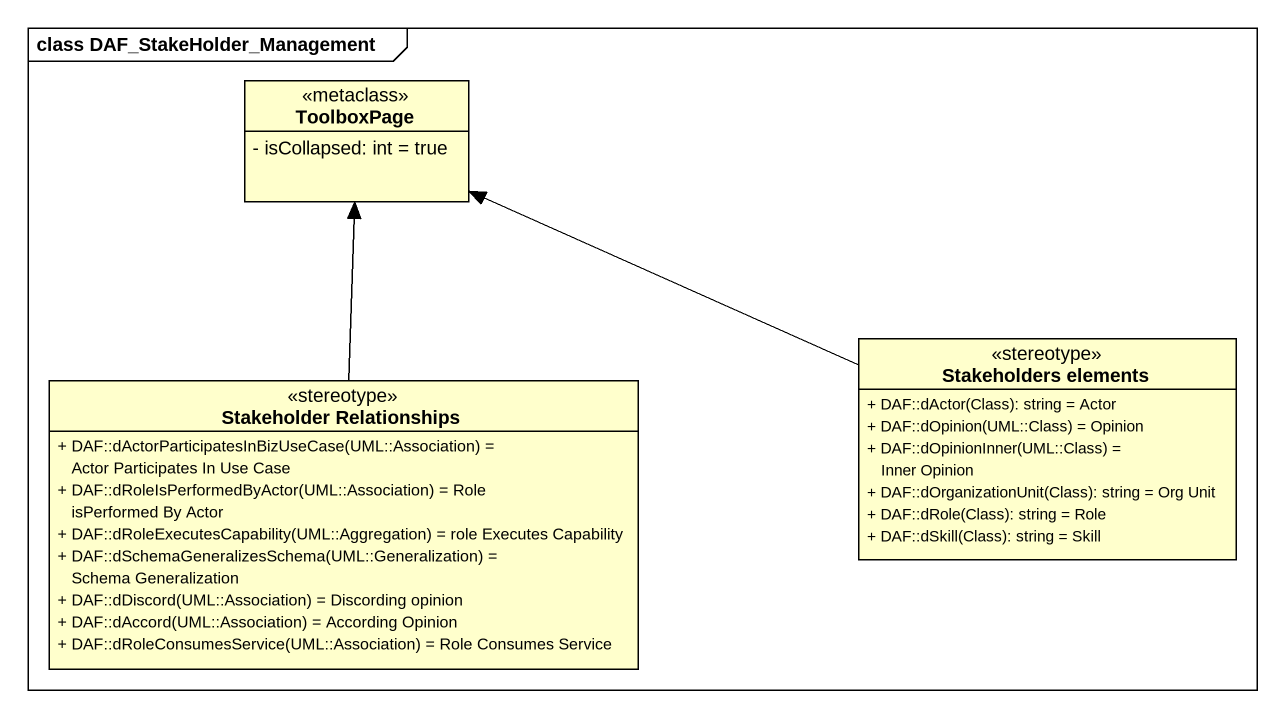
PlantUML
@startuml
mainframe class DAF_StakeHolder_Management
hide circle
hide empty members
skinparam classAttributeIconSize 0
class ToolboxPage <<metaclass>> {
  - isCollapsed: int = true
}
class "Stakeholders elements" as Stakeholders_elements <<stereotype>> {
  {field} + DAF::dActor(Class): string = Actor
  {field} + DAF::dOpinion(UML::Class) = Opinion
  {field} + DAF::dOpinionInner(UML::Class) = Inner Opinion
  {field} + DAF::dOrganizationUnit(Class): string = Org Unit
  {field} + DAF::dRole(Class): string = Role
  {field} + DAF::dSkill(Class): string = Skill
}
class "Stakeholder Relationships" as Stakeholder_Relationships <<stereotype>> {
  {field} + DAF::dActorParticipatesInBizUseCase(UML::Association) = Actor Participates In Use Case
  {field} + DAF::dRoleIsPerformedByActor(UML::Association) = Role isPerformed By Actor
  {field} + DAF::dRoleExecutesCapability(UML::Aggregation) = role Executes Capability
  {field} + DAF::dSchemaGeneralizesSchema(UML::Generalization) = Schema Generalization
  {field} + DAF::dDiscord(UML::Association) = Discording opinion
  {field} + DAF::dAccord(UML::Association) = According Opinion
  {field} + DAF::dRoleConsumesService(UML::Association) = Role Consumes Service
}
Stakeholders_elements -left-> ToolboxPage
Stakeholder_Relationships -up-> ToolboxPage
@enduml
